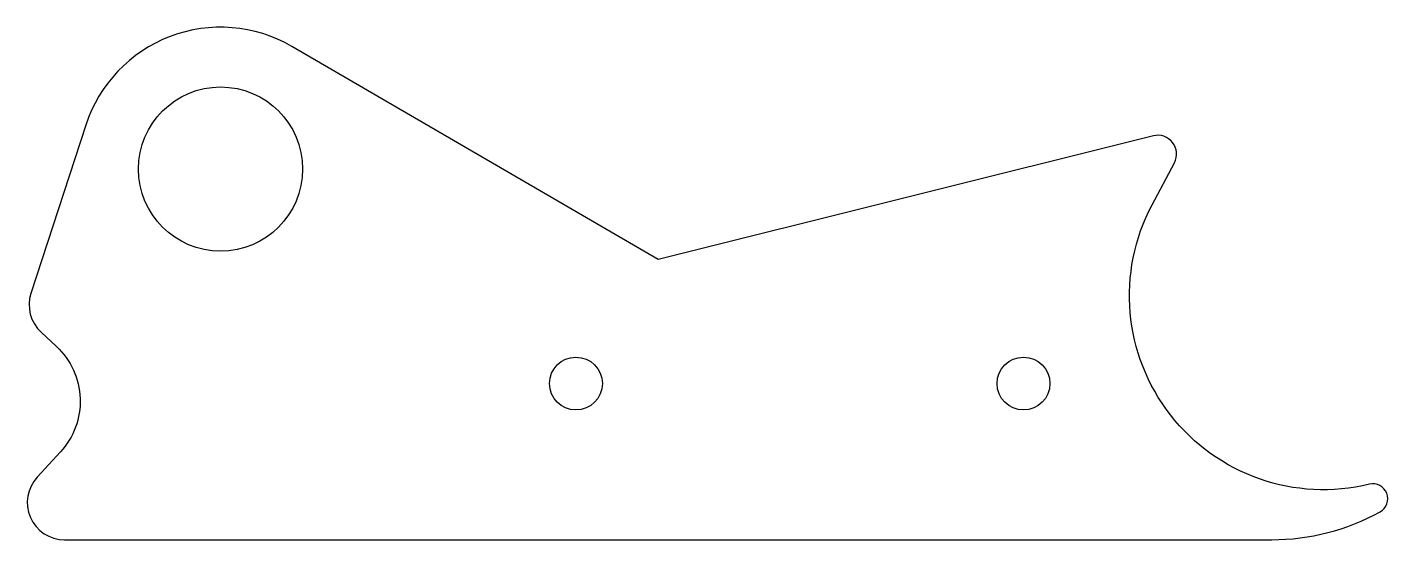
# Model space of a CAD drawing. Header units: inches. Extents: x -0.12 to 4.43, y 0 to 1.72.
import ezdxf

# ---------------------------------------------------------------- set-up
doc = ezdxf.new("R2010")
doc.units = ezdxf.units.IN
doc.header["$MEASUREMENT"] = 0

msp = doc.modelspace()

# ---------------------------------------------------------------- linework, layer by layer
msp.add_lwpolyline([(0.0715, 1.3891), (-0.1125, 0.8254, 0.292793), (-0.0786, 0.6949), (-0.0273, 0.6474, -0.414214), (-0.0138, 0.2941), (-0.0917, 0.2099, 0.654388), (0, 0), (4.0459, 0, 0.126947), (4.4088, 0.0937, 0.875011), (4.3728, 0.186, -0.646816), (3.6445, 1.1217), (3.7194, 1.263, 0.64877), (3.649, 1.3529), (1.9898, 0.9392), (0.7616, 1.6525, 0.477315)], format="xyb", close=True)
for centre, radius in [((0.523, 1.2417), 0.275), ((1.7139, 0.5232), 0.0885), ((3.2139, 0.5232), 0.0885)]:
    msp.add_circle(centre, radius)

doc.saveas('drawing.dxf')
